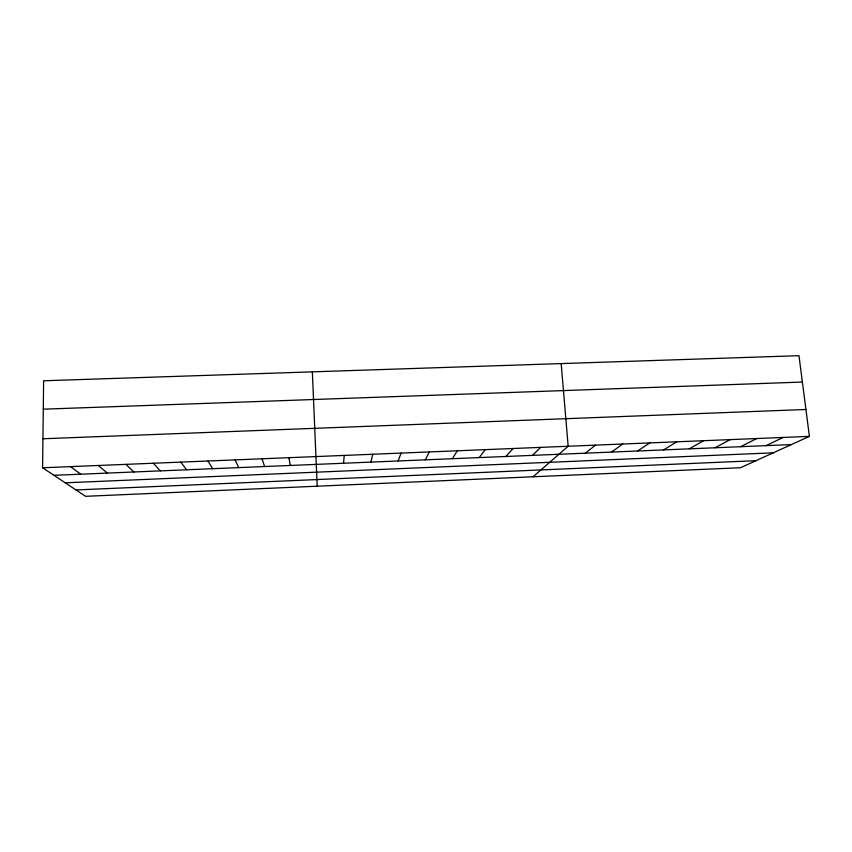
<?xml version="1.0" encoding="UTF-8"?>
<svg xmlns="http://www.w3.org/2000/svg" width="852" height="852" viewBox="0 0 852 852"><rect width="100%" height="100%" fill="white"/><g stroke="black" fill="none" stroke-linecap="round" stroke-linejoin="round"><path stroke-width="1.28" d="M42.6 467.769L43.622 380.78L798.974 355.689L809.4 436.373L740.537 467.727L85.594 496.311L42.6 467.769L809.4 436.373M343.537 463.243L344.229 455.426M370.94 462.103L372.729 454.254M398.193 460.964L401.079 453.094M425.318 459.835L429.291 451.943M452.305 458.717L457.354 450.793M479.165 457.599L485.267 449.654M505.886 456.48L513.042 448.514M532.479 455.373L540.669 447.385M533.022 476.779L568.167 446.256L561.17 363.591M585.271 453.179L595.516 445.138M611.47 452.082L622.727 444.02M637.541 450.996L649.799 442.912M663.495 449.92L676.733 441.805M689.311 448.844L703.539 440.708M715.009 447.769L730.207 439.621M740.58 446.704L756.736 438.535M766.033 445.639L783.137 437.449M75.998 489.943L756.033 460.676M53.953 475.31L791.359 444.584M65.274 482.818L773.265 452.827M42.941 438.759L805.928 409.482M43.292 409.184L802.382 382.047M70.503 466.63L80.716 474.191M98.278 465.49L107.352 473.084M125.904 464.361L133.87 471.976M153.403 463.232L160.261 470.879M180.762 462.114L186.524 469.782M207.994 461.007L212.659 468.696M235.088 459.888L238.677 467.61M262.043 458.791L264.578 466.534M288.881 457.694L290.351 465.458M317.2 486.204L312.343 371.855"/></g></svg>
